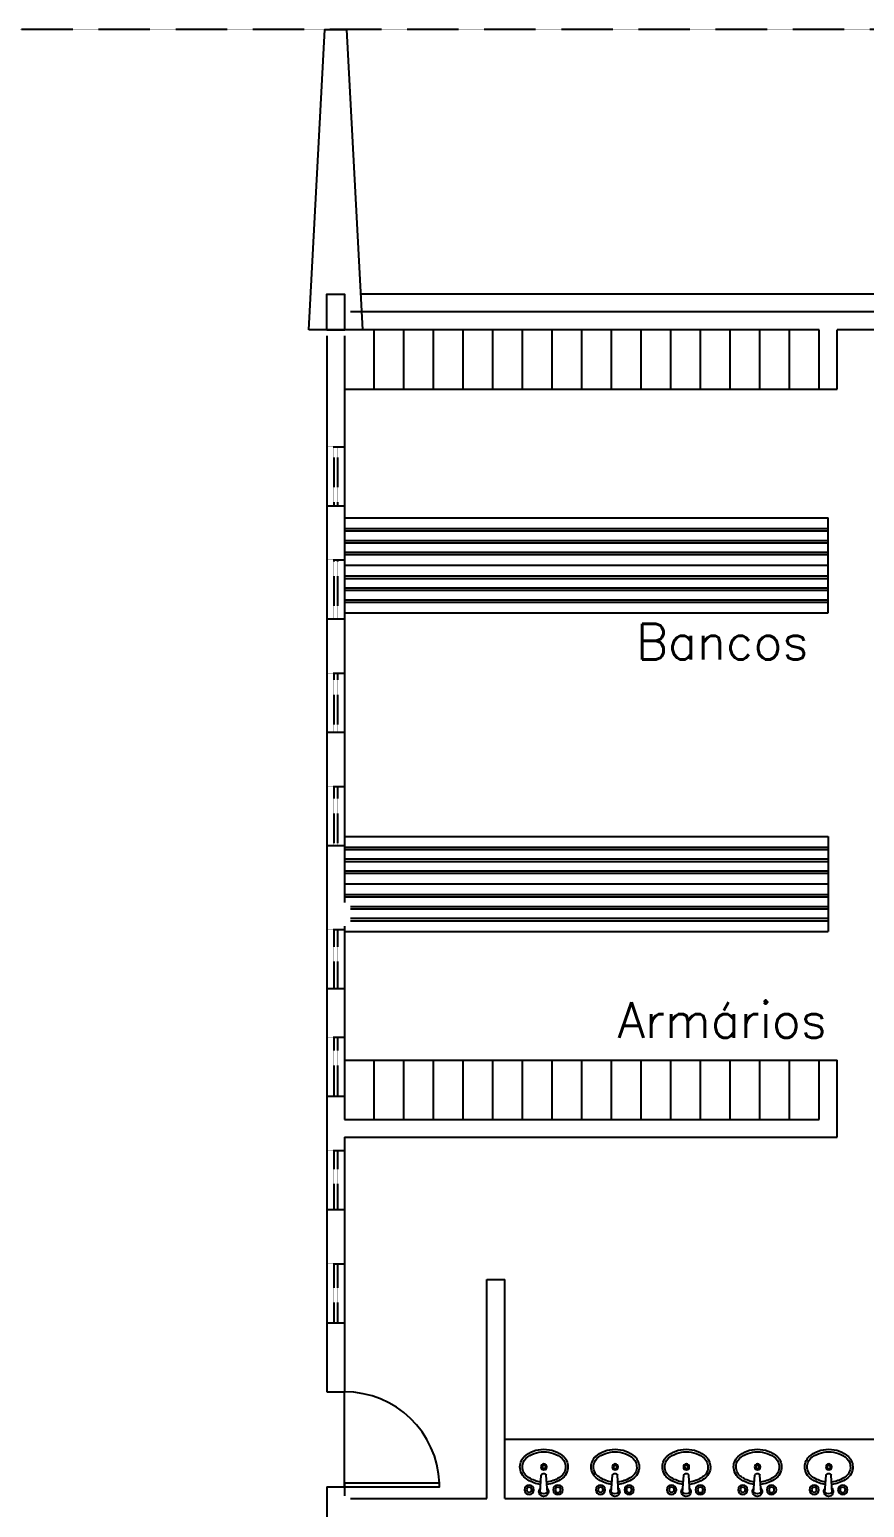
# Model space of a CAD drawing. Header units: millimetres. Extents: x -287396 to 401320, y -174247 to 142644.
# Drawn here: x -203633 to -196599, y 25656 to 38110 of the extents above; entities that cross this region are included whole.
import ezdxf

# ---------------------------------------------------------------- set-up
doc = ezdxf.new("R2010")
doc.units = ezdxf.units.MM
doc.header["$LTSCALE"] = 2.5
for name, pattern in [('HIDDEN', [0.375, 0.25, -0.125]), ('HIDDEN2', [0.1875, 0.125, -0.0625]), ('HIDDENX2', [0.75, 0.5, -0.25])]:
    doc.linetypes.add(name, pattern=pattern)
for name, color, linetype in [('ARQ-TXT', 2, 'Continuous'), ('ESQUADRIA', 2, 'Continuous'), ('HIDRO', 1, 'Continuous'), ('PAREDE', 4, 'Continuous'), ('PILAR', 160, 'Continuous'), ('PROJ COBERTA', 8, 'HIDDENX2'), ('VISTA', 1, 'Continuous')]:
    doc.layers.add(name, color=color, linetype=linetype)
doc.styles.add('50-250', font='SIMPLEX.shx', dxfattribs={"height": 0.3})

# ---------------------------------------------------------------- blocks, each defined once
blk = doc.blocks.new('Coval2')
for p, q in [((-0.031, -0.032), (-0.02, -0.178)), ((0.031, -0.032), (0.022, -0.178))]:
    blk.add_line(p, q)
for centre, radius in [((-0.122, -0.056), 0.0398), ((-0.122, -0.056), 0.0218), ((0.12, -0.055), 0.0406), ((0.12, -0.055), 0.0228)]:
    blk.add_circle(centre, radius)
at = {"color": 0}
for radius in [0.0248, 0.0188, 0.0146]:
    blk.add_circle((0.002, -0.248), radius, dxfattribs=at)
for centre, radius, start, end in [((0.001, -0.349), 0.249, 96.0812, 122.7375), ((0.001, -0.349), 0.229, 96.2293, 122.828), ((0, -0.04), 0.0405, 315.9756, 227.3975), ((0, -0.069), 0.0483, 50.0629, 129.9371), ((0.004, -0.349), 0.229, 57.172, 84.7119), ((0.004, -0.349), 0.249, 57.2625, 84.855), ((-0.071, -0.251), 0.129, 144.5232, 173.1767), ((-0.077, -0.248), 0.123, 174.4524, 224.3819), ((-0.077, -0.248), 0.103, 174.578, 224.0021), ((-0.071, -0.251), 0.109, 144.8047, 173.0573), ((-0.055, -0.273), 0.155, 120.725, 141.4841), ((-0.055, -0.273), 0.135, 120.5755, 141.2533), ((0.001, -0.17), 0.0225, 202.02, 337.98), ((0.06, -0.273), 0.135, 38.7467, 59.4245), ((0.06, -0.273), 0.155, 38.5159, 59.275), ((0.081, -0.248), 0.103, 315.9979, 5.422), ((0.076, -0.251), 0.109, 6.9427, 35.1953), ((0.081, -0.248), 0.123, 315.6181, 5.5476), ((0.076, -0.251), 0.129, 6.8233, 35.4768), ((0, -0.148), 0.249, 228.3244, 270.4838), ((0, -0.148), 0.228, 228.5041, 270.4838), ((0.004, -0.148), 0.228, 269.5162, 311.4959), ((0.004, -0.148), 0.249, 269.5162, 311.6756)]:
    blk.add_arc(centre, radius, start, end)

msp = doc.modelspace()

# ---------------------------------------------------------------- linework, layer by layer
at = {"layer": 'ESQUADRIA', "linetype": 'HIDDEN2'}
for p, q in [((-201129.24, 34594.989), (-200979.24, 34594.989)), ((-201069.24, 34594.989), (-201069.24, 34094.989)), ((-201039.24, 34594.989), (-201039.24, 34094.989)), ((-200979.24, 34094.989), (-201129.24, 34094.989)), ((-201129.24, 33639.989), (-200979.24, 33639.989)), ((-201069.24, 33639.989), (-201069.24, 33139.989)), ((-201039.24, 33639.989), (-201039.24, 33139.989)), ((-200979.24, 33139.989), (-201129.24, 33139.989)), ((-201129.24, 32684.989), (-200979.24, 32684.989)), ((-201069.24, 32684.989), (-201069.24, 32184.989)), ((-201039.24, 32684.989), (-201039.24, 32184.989)), ((-200979.24, 32184.989), (-201129.24, 32184.989)), ((-201129.24, 31729.989), (-200979.24, 31729.989)), ((-201069.24, 31729.989), (-201069.24, 31229.989)), ((-201039.24, 31729.989), (-201039.24, 31229.989)), ((-200979.24, 31229.989), (-201129.24, 31229.989)), ((-201129.24, 30524.989), (-200979.24, 30524.989)), ((-201069.24, 30524.989), (-201069.24, 30024.989)), ((-201039.24, 30524.989), (-201039.24, 30024.989)), ((-200979.24, 30024.989), (-201129.24, 30024.989)), ((-201129.24, 29619.989), (-200979.24, 29619.989)), ((-201069.24, 29619.989), (-201069.24, 29119.989)), ((-201039.24, 29619.989), (-201039.24, 29119.989)), ((-200979.24, 29119.989), (-201129.24, 29119.989)), ((-201129.24, 28664.989), (-200979.24, 28664.989)), ((-201069.24, 28664.989), (-201069.24, 28164.989)), ((-201039.24, 28664.989), (-201039.24, 28164.989)), ((-200979.24, 28164.989), (-201129.24, 28164.989)), ((-201129.24, 27709.989), (-200979.24, 27709.989)), ((-201069.24, 27709.989), (-201069.24, 27209.989)), ((-201039.24, 27709.989), (-201039.24, 27209.989)), ((-200979.24, 27209.989), (-201129.24, 27209.989))]:
    msp.add_line(p, q, dxfattribs=at)
at = {"layer": 'ESQUADRIA'}
msp.add_lwpolyline([(-200979.24, 25829.989), (-200179.24, 25829.989), (-200179.24, 25859.989), (-200979.24, 25859.989)], close=True, dxfattribs=at)
at = {"layer": 'PAREDE'}
for p, q in [((-189179.24, 35729.989), (-200929.24, 35729.989)), ((-201129.24, 35529.989), (-201129.24, 26629.989)), ((-200979.24, 35529.989), (-200979.24, 30754.989)), ((-196979.24, 35579.989), (-200929.24, 35579.989)), ((-196979.24, 35079.989), (-196979.24, 35579.989)), ((-196829.24, 35079.989), (-196829.24, 35579.989)), ((-195154.24, 35579.989), (-196829.24, 35579.989)), ((-196979.24, 35079.989), (-196829.24, 35079.989)), ((-200979.24, 30554.989), (-200979.24, 28925.595)), ((-196979.24, 28925.595), (-196979.24, 29425.595)), ((-196979.24, 29425.595), (-196829.24, 29425.595)), ((-196829.24, 28775.595), (-196829.24, 29425.595)), ((-200979.24, 28925.595), (-196979.24, 28925.595)), ((-200979.24, 28775.595), (-196829.24, 28775.595)), ((-200979.24, 28775.595), (-200979.24, 26629.989)), ((-199779.24, 25729.989), (-199779.24, 27575.595)), ((-199779.24, 27575.595), (-199629.24, 27575.595)), ((-199629.24, 25729.989), (-199629.24, 27575.595)), ((-201129.24, 26629.989), (-200979.24, 26629.989)), ((-199629.24, 26231.845), (-195739.24, 26231.845)), ((-196774.24, 26231.845), (-196744.24, 26231.845)), ((-201129.24, 25829.989), (-200979.24, 25829.989)), ((-201129.24, 25829.989), (-201129.24, 25479.989)), ((-201129.24, 25779.989), (-201129.24, 25479.989)), ((-200979.24, 25829.989), (-200979.24, 25754.989)), ((-200929.24, 25729.989), (-199779.24, 25729.989)), ((-199629.24, 25729.989), (-195154.24, 25729.989))]:
    msp.add_line(p, q, dxfattribs=at)
msp.add_lwpolyline([(-201279.24, 35579.989), (-201145.84, 38109.989), (-200962.64, 38109.989), (-200829.24, 35579.989)], close=True, dxfattribs=at)
at = {"layer": 'PILAR'}
msp.add_lwpolyline([(-201129.24, 35579.989), (-201129.24, 35879.989), (-200979.24, 35879.989), (-200979.24, 35576.046), (-201129.24, 35576.046)], dxfattribs=at)
at = {"layer": 'PROJ COBERTA', "linetype": 'HIDDEN'}
msp.add_line((-186762.64, 38109.989), (-251329.448, 38109.989), dxfattribs=at)
at = {"layer": 'VISTA'}
for p, q in [((-195263.422, 35879.989), (-200845.058, 35879.989)), ((-200882.148, 35579.989), (-200882.148, 35579.989)), ((-200729.24, 35079.989), (-200729.24, 35579.989)), ((-200479.24, 35079.989), (-200479.24, 35579.989)), ((-200229.24, 35079.989), (-200229.24, 35579.989)), ((-199979.24, 35079.989), (-199979.24, 35579.989)), ((-199729.24, 35079.989), (-199729.24, 35579.989)), ((-199479.24, 35079.989), (-199479.24, 35579.989)), ((-199229.24, 35079.989), (-199229.24, 35579.989)), ((-198979.24, 35079.989), (-198979.24, 35579.989)), ((-198729.24, 35079.989), (-198729.24, 35579.989)), ((-198479.24, 35079.989), (-198479.24, 35579.989)), ((-198229.24, 35079.989), (-198229.24, 35579.989)), ((-197979.24, 35079.989), (-197979.24, 35579.989)), ((-197729.24, 35079.989), (-197729.24, 35579.989)), ((-197479.24, 35079.989), (-197479.24, 35579.989)), ((-197229.24, 35079.989), (-197229.24, 35579.989)), ((-200979.24, 35079.989), (-196979.24, 35079.989)), ((-200979.24, 33995.191), (-196904.24, 33995.191)), ((-200979.24, 33905.191), (-196904.24, 33905.191)), ((-200979.24, 33885.191), (-196904.24, 33885.191)), ((-196904.24, 33195.191), (-196904.24, 33995.191)), ((-200979.24, 33805.191), (-196904.24, 33805.191)), ((-200979.24, 33785.191), (-196904.24, 33785.191)), ((-200979.24, 33705.191), (-196904.24, 33705.191)), ((-200979.24, 33685.191), (-196904.24, 33685.191)), ((-200979.24, 33595.191), (-196904.24, 33595.191)), ((-200979.24, 33505.191), (-196904.24, 33505.191)), ((-200979.24, 33485.191), (-196904.24, 33485.191)), ((-200979.24, 33405.191), (-196904.24, 33405.191)), ((-200979.24, 33385.191), (-196904.24, 33385.191)), ((-200979.24, 33305.191), (-196904.24, 33305.191)), ((-200979.24, 33285.191), (-196904.24, 33285.191)), ((-200979.24, 33195.191), (-196904.24, 33195.191)), ((-200979.24, 31310.393), (-196904.24, 31310.393)), ((-196904.24, 31310.393), (-196904.24, 30510.393)), ((-200979.24, 31220.393), (-196904.24, 31220.393)), ((-200979.24, 31200.393), (-196904.24, 31200.393)), ((-200979.24, 31120.393), (-196904.24, 31120.393)), ((-200979.24, 31100.393), (-196904.24, 31100.393)), ((-200979.24, 31020.393), (-196904.24, 31020.393)), ((-200979.24, 31000.393), (-196904.24, 31000.393)), ((-200979.24, 30910.393), (-196904.24, 30910.393)), ((-200979.24, 30820.393), (-196904.24, 30820.393)), ((-200979.24, 30800.393), (-196904.24, 30800.393)), ((-200929.24, 30720.393), (-196904.24, 30720.393)), ((-200929.24, 30700.393), (-196904.24, 30700.393)), ((-200929.24, 30620.393), (-196904.24, 30620.393)), ((-200929.24, 30600.393), (-196904.24, 30600.393)), ((-200979.24, 30510.393), (-196904.24, 30510.393)), ((-200979.24, 29425.595), (-196979.24, 29425.595)), ((-200729.24, 28925.595), (-200729.24, 29425.595)), ((-200479.24, 28925.595), (-200479.24, 29425.595)), ((-200229.24, 28925.595), (-200229.24, 29425.595)), ((-199979.24, 28925.595), (-199979.24, 29425.595)), ((-199729.24, 28925.595), (-199729.24, 29425.595)), ((-199479.24, 28925.595), (-199479.24, 29425.595)), ((-199229.24, 28925.595), (-199229.24, 29425.595)), ((-198979.24, 28925.595), (-198979.24, 29425.595)), ((-198729.24, 28925.595), (-198729.24, 29425.595)), ((-198479.24, 28925.595), (-198479.24, 29425.595)), ((-198229.24, 28925.595), (-198229.24, 29425.595)), ((-197979.24, 28925.595), (-197979.24, 29425.595)), ((-197729.24, 28925.595), (-197729.24, 29425.595)), ((-197479.24, 28925.595), (-197479.24, 29425.595)), ((-197229.24, 28925.595), (-197229.24, 29425.595)), ((-200979.24, 25829.989), (-200979.24, 26629.989))]:
    msp.add_line(p, q, dxfattribs=at)
msp.add_arc((-200979.646, 25828.984), 801.006, 2.2183956, 89.9709856, dxfattribs=at)

# ---------------------------------------------------------------- block references
at = {"layer": 'HIDRO', "xscale": -1000, "yscale": 1000, "zscale": 1000, "rotation": 180}
for p in [(-199301.225, 25749.225), (-198701.225, 25749.225), (-198101.225, 25749.225), (-197501.225, 25749.225), (-196901.225, 25749.225)]:
    msp.add_blockref('Coval2', p, dxfattribs=at)

# ---------------------------------------------------------------- texts
at = {"layer": 'ARQ-TXT', "char_height": 300, "attachment_point": 5, "style": '50-250'}
for s, insert in [('Bancos', (-197796.926, 32950.915)), ('Armários', (-197796.926, 29764.12))]:
    msp.add_mtext(s, dxfattribs=dict(at, insert=insert))

doc.saveas('drawing.dxf')
